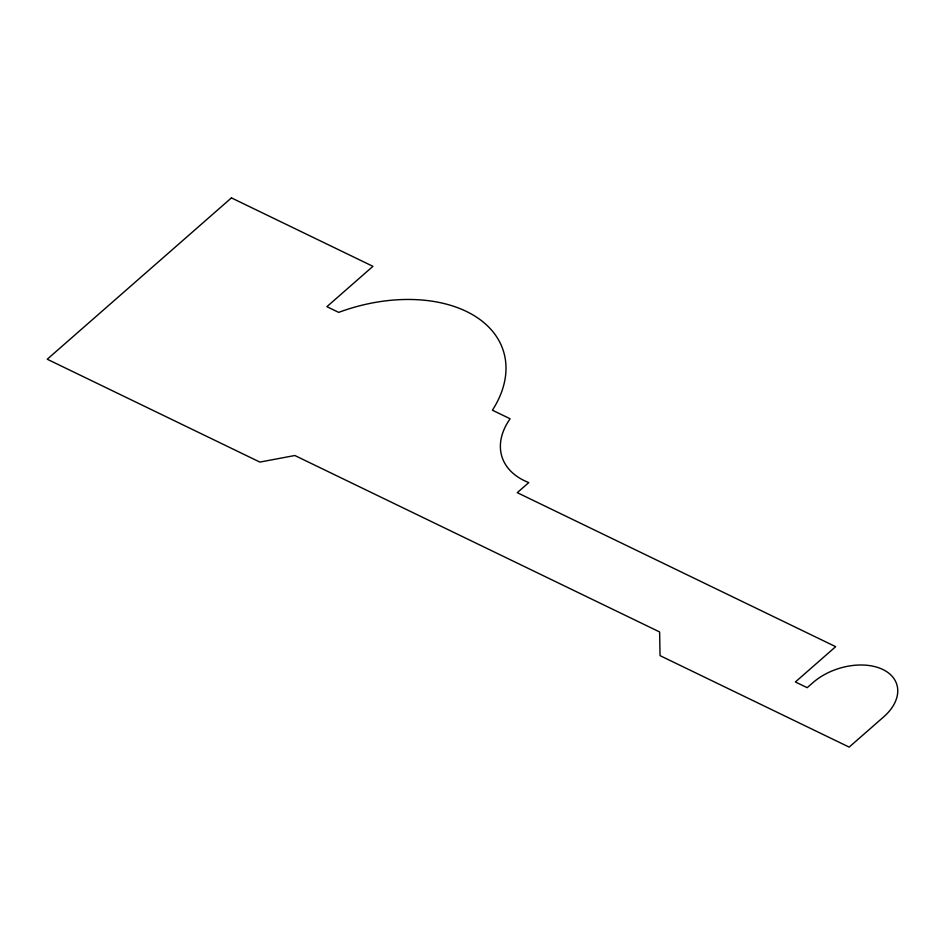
<?xml version="1.0" encoding="UTF-8"?>
<svg xmlns="http://www.w3.org/2000/svg" width="945" height="945" viewBox="0 0 945 945"><rect width="100%" height="100%" fill="white"/><g stroke="black" fill="none" stroke-linecap="round" stroke-linejoin="round"><path stroke-width="1.42" d="M231.43 197.895L47.25 359.23L259.875 462.081L294.84 455.514L659.622 631.957L660.047 655.641L849.165 747.105L883.693 716.865A50.841 32.673 -17.7 0 0 882.843 669.497A50.841 32.673 -17.7 0 0 812.936 682.633L807.184 687.676L795.383 681.971L835.675 646.675L517.269 492.664L528.787 482.588A81.483 52.377 -17.7 0 1 510.111 418.765L492.416 410.213A135.123 86.857 -17.7 0 0 475.571 316.54A135.123 86.857 -17.7 0 0 338.688 312.382L326.899 306.676L372.944 266.336L231.43 197.895"/></g></svg>
